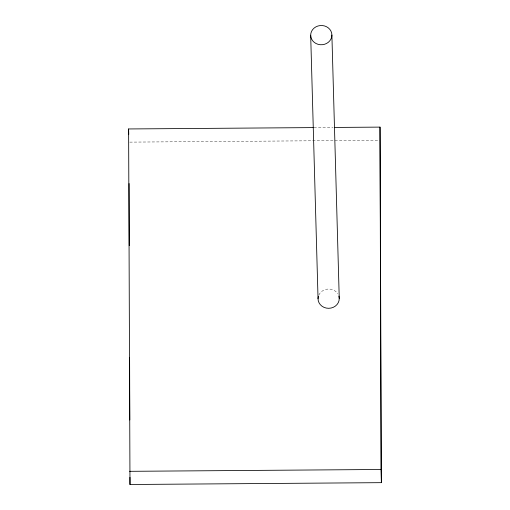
<?xml version="1.0" encoding="UTF-8"?>
<svg xmlns="http://www.w3.org/2000/svg" width="510" height="510" viewBox="0 0 510 510"><rect width="100%" height="100%" fill="white"/><g stroke="black" fill="none" stroke-linecap="round" stroke-linejoin="round"><path stroke-width="0.38" stroke-dasharray="2.55 1.91" d="M313.981 127.596L333.075 127.455M129.776 142.124L379.587 140.295M318.839 295.06A10.608 9.633 -1.6 0 1 327.93 289.068A10.608 9.633 -1.6 0 1 337.824 293.792"/><path stroke-width="0.76" d="M334.668 127.443L380.014 127.111L381.384 482.658L129.986 484.5L128.616 128.953L313.185 127.602M129.616 471.323L381.021 469.481L381.384 482.658M331.895 35.056A10.608 9.633 -1.6 0 1 316.009 43.509A10.608 9.633 -1.6 0 1 315.958 26.832A10.608 9.633 -1.6 0 1 331.895 35.056L339.258 298.599M310.679 35.209L318.042 298.752M128.616 128.953L128.762 134.379M380.014 127.111L381.021 469.481M129.1 183.536L129.285 245.635M129.616 357.905L129.795 420.004M129.961 477.334L129.986 484.5M338.889 296.106A10.608 9.633 -1.6 0 1 328.676 308.308A10.608 9.633 -1.6 0 1 318.393 296.259"/></g></svg>
